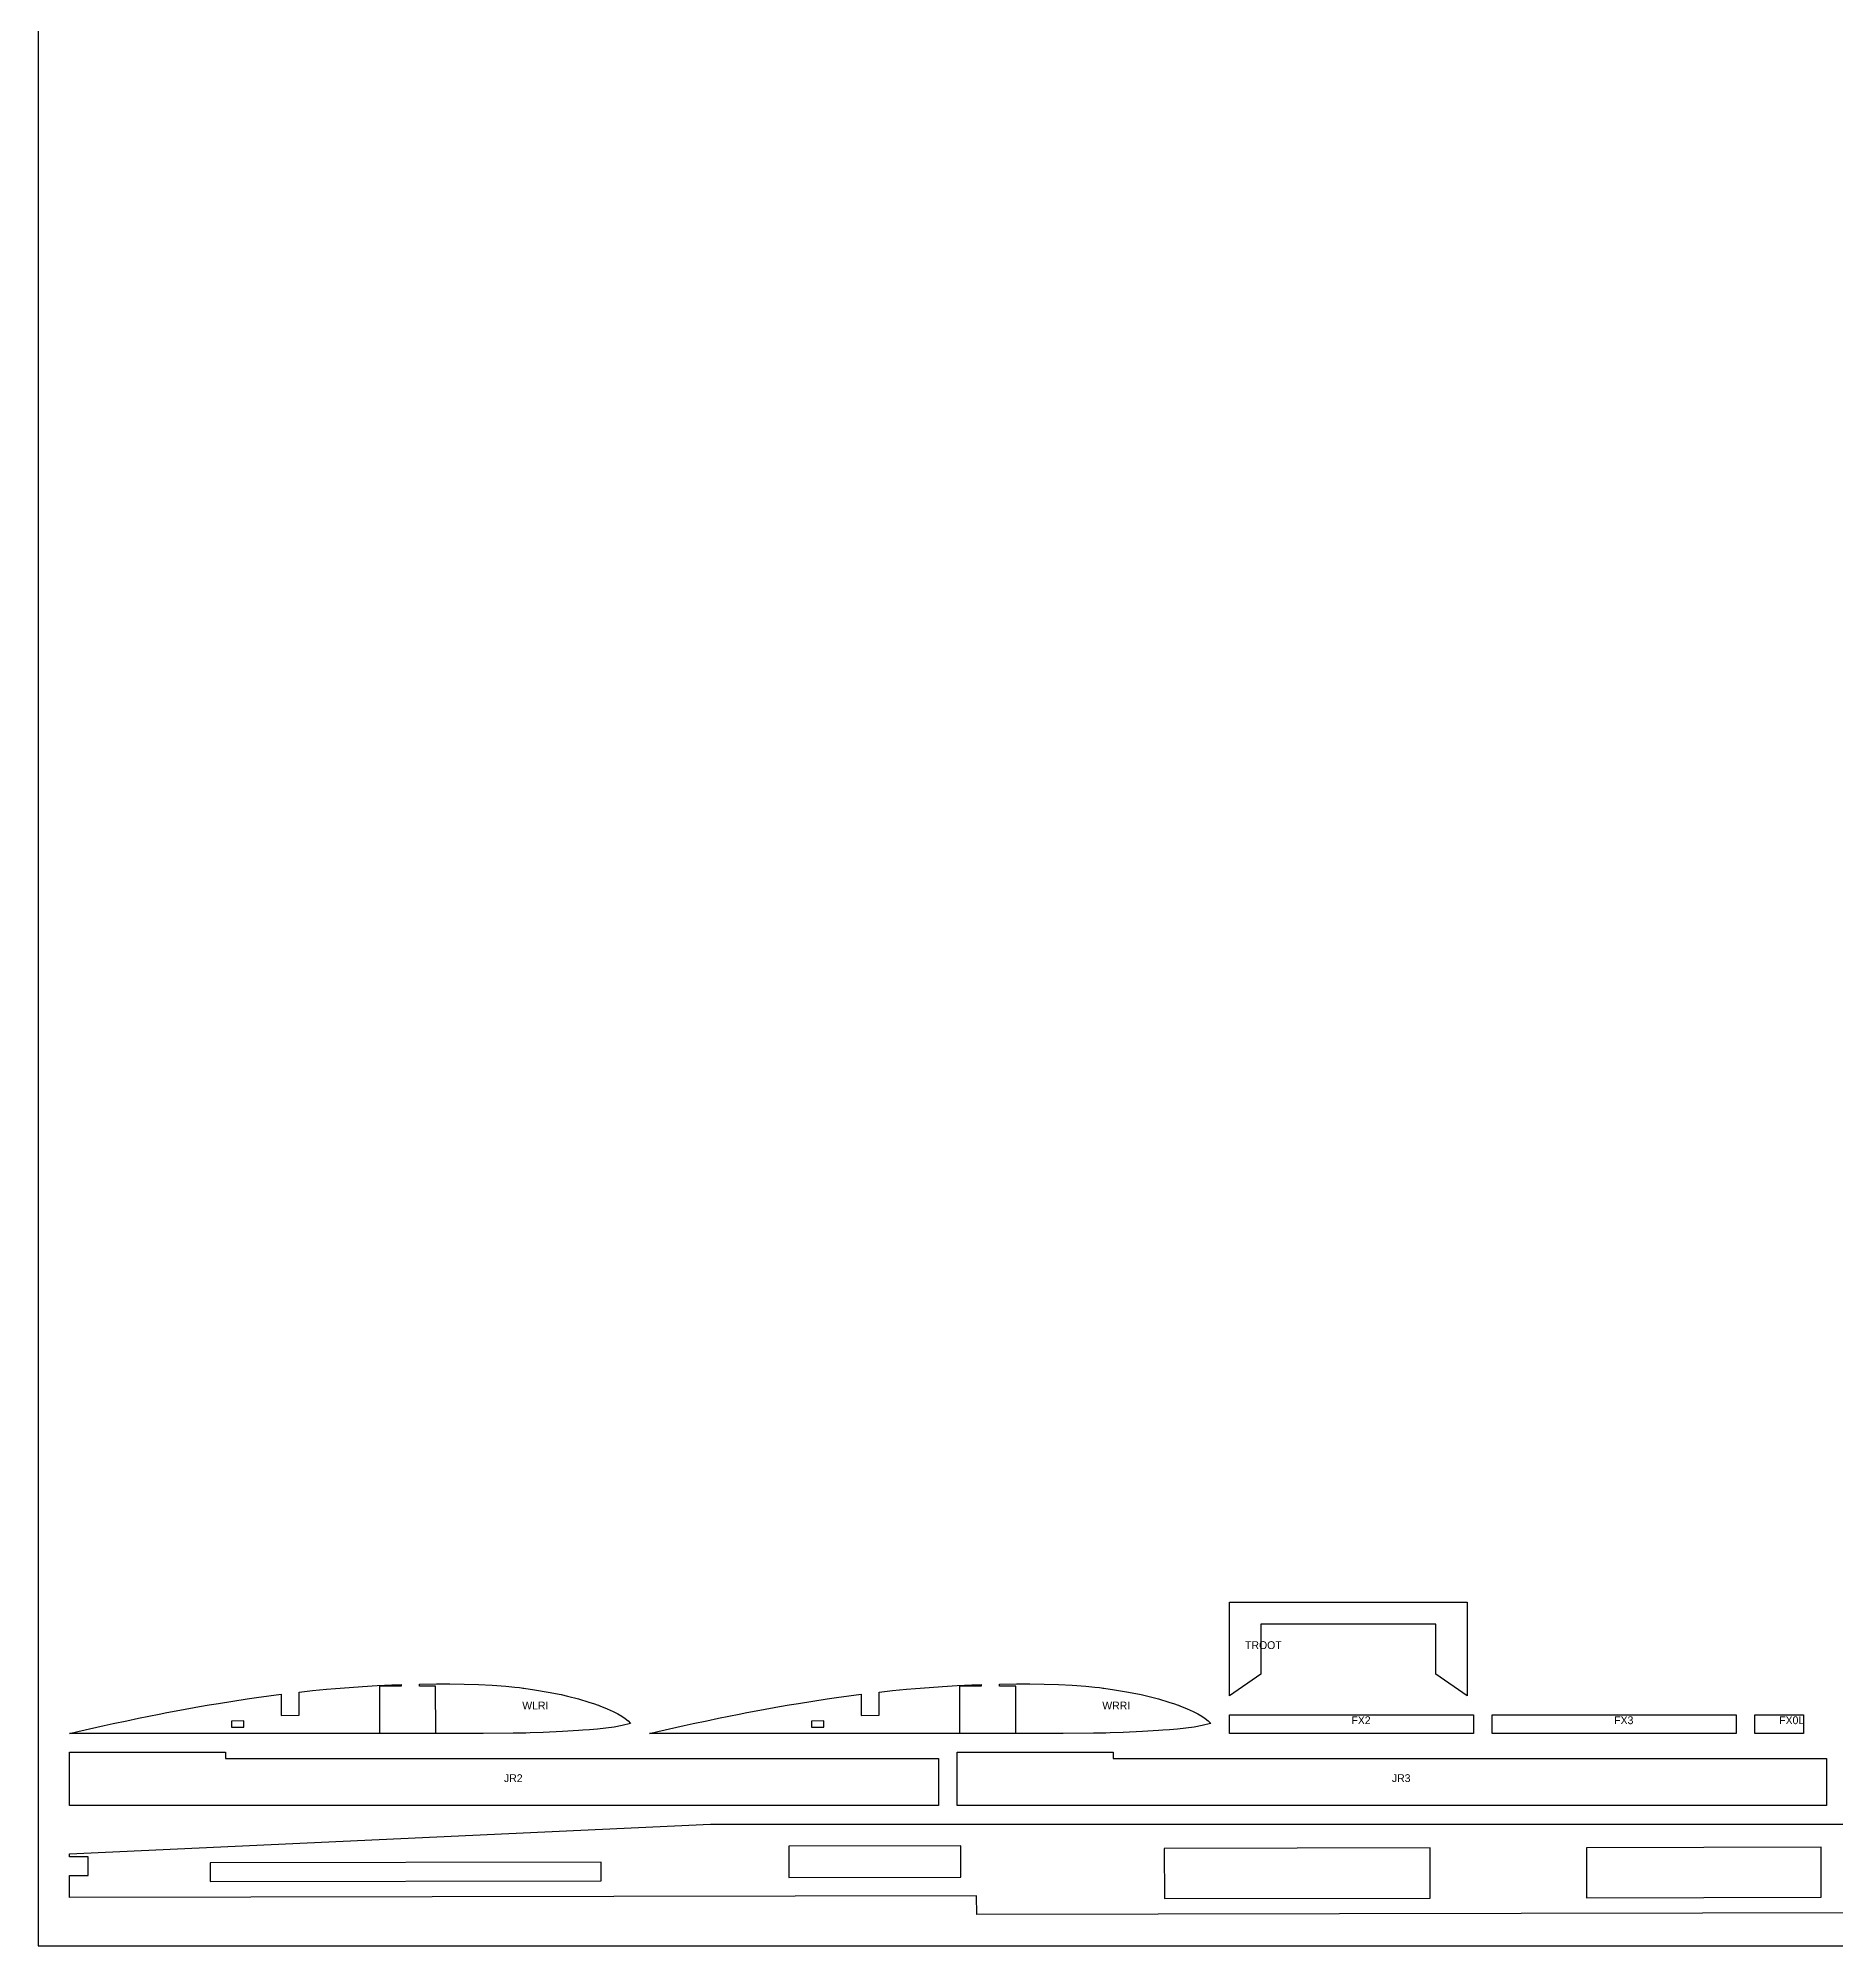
# Model space of a CAD drawing. Header units: millimetres. Extents: x 0 to 2438, y 0 to 1219.
# Drawn here: x 0 to 575, y 0 to 610 of the extents above; entities that cross this region are included whole.
import ezdxf

# ---------------------------------------------------------------- set-up
doc = ezdxf.new("R2010")
doc.units = ezdxf.units.MM
for name, color, linetype in [('CUT', 7, 'Continuous'), ('MARK', 3, 'Continuous'), ('STOCK_REFERENCE_DO_NOT_CUT', 8, 'Continuous')]:
    doc.layers.add(name, color=color, linetype=linetype)

msp = doc.modelspace()

# ---------------------------------------------------------------- linework, layer by layer
at = {"layer": 'CUT'}
for points in [[(380.84, 109.84), (456.84, 109.84), (456.84, 79.84), (446.84, 86.84), (446.84, 102.84), (390.84, 102.84), (390.84, 86.84), (380.84, 79.84)], [(186.73, 70.45), (184.1, 69.93), (181.51, 69.56), (178.79, 69.28), (176.27, 69.05), (174.08, 68.87), (172.76, 68.77), (167.58, 68.45), (161.47, 68.17), (157.29, 68.05), (155.94, 68.01), (151.91, 67.93), (142.27, 67.84), (138.38, 67.84), (134.01, 67.84), (126.9, 67.85), (124.6, 67.85), (124.03, 67.85), (123.17, 67.85), (122.37, 67.85), (110.69, 67.85), (104.13, 67.85), (96.21, 67.84), (93.12, 67.84), (91.6, 67.84), (90.81, 67.84), (90.44, 67.84), (89.14, 67.84), (87.28, 67.84), (76.71, 67.84), (67.16, 67.84), (48.33, 67.84), (30.61, 67.84), (10, 67.84), (12.66, 68.46), (18.79, 69.86), (21.09, 70.37), (23.99, 71), (28.37, 71.94), (32.09, 72.71), (38.7, 74.05), (41.16, 74.53), (45.28, 75.31), (51.62, 76.46), (54.69, 76.99), (57.61, 77.48), (62.24, 78.22), (66.84, 78.92), (69.8, 79.35), (77.68, 80.39), (77.69, 73.66), (83.49, 73.67), (83.48, 81.09), (87.75, 81.55), (92.2, 81.99), (95.04, 82.25), (99.41, 82.6), (103.74, 82.9), (108.33, 83.17), (113.03, 83.37), (116.08, 83.48), (116.08, 82.94), (109.08, 82.93), (109.11, 67.93), (127.11, 67.96), (127.08, 82.96), (121.88, 82.95), (121.88, 83.61), (127.33, 83.68), (129.49, 83.69), (131.58, 83.69), (136.24, 83.65), (140.78, 83.53), (145.12, 83.32), (149.51, 82.99), (152.43, 82.69), (153.86, 82.53), (154.57, 82.44), (154.92, 82.39), (155.27, 82.35), (158.69, 81.86), (163.1, 81.1), (167.16, 80.27), (169.28, 79.78), (172.7, 78.89), (176.06, 77.9), (177.89, 77.3), (178.72, 77.02), (179.1, 76.88), (179.29, 76.81), (179.39, 76.78), (179.58, 76.7), (181.94, 75.78), (183.84, 74.92), (185.35, 74.12), (186.55, 73.39), (187.65, 72.61), (188.57, 71.86), (189.42, 71.1), (189.35, 71.08)], [(374.77, 71.08), (372.15, 70.45), (369.52, 69.93), (366.93, 69.56), (364.21, 69.28), (361.7, 69.05), (359.5, 68.87), (358.18, 68.77), (353.01, 68.45), (346.89, 68.17), (342.71, 68.05), (341.37, 68.01), (337.33, 67.93), (327.7, 67.84), (323.8, 67.84), (319.43, 67.84), (312.32, 67.85), (310.02, 67.85), (309.45, 67.85), (308.59, 67.85), (307.79, 67.85), (296.11, 67.85), (289.55, 67.85), (281.63, 67.84), (278.54, 67.84), (277.02, 67.84), (276.23, 67.84), (275.87, 67.84), (274.56, 67.84), (272.7, 67.84), (262.13, 67.84), (252.59, 67.84), (233.75, 67.84), (216.03, 67.84), (195.42, 67.84), (198.08, 68.46), (204.21, 69.86), (206.51, 70.37), (209.41, 71), (213.79, 71.94), (217.51, 72.71), (224.12, 74.05), (226.59, 74.53), (230.7, 75.31), (237.04, 76.46), (240.11, 76.99), (243.03, 77.48), (247.66, 78.22), (252.26, 78.92), (255.22, 79.35), (263.1, 80.39), (263.11, 73.66), (268.91, 73.67), (268.9, 81.09), (273.17, 81.55), (277.62, 81.99), (280.46, 82.25), (284.83, 82.6), (289.16, 82.9), (293.75, 83.17), (298.45, 83.37), (301.5, 83.48), (301.5, 82.94), (294.5, 82.93), (294.53, 67.93), (312.53, 67.96), (312.5, 82.96), (307.3, 82.95), (307.3, 83.61), (312.75, 83.68), (314.91, 83.69), (317, 83.69), (321.66, 83.65), (326.2, 83.53), (330.55, 83.32), (334.94, 82.99), (337.85, 82.69), (339.28, 82.53), (339.99, 82.44), (340.34, 82.39), (340.69, 82.35), (344.11, 81.86), (348.52, 81.1), (352.58, 80.27), (354.7, 79.78), (358.12, 78.89), (361.48, 77.9), (363.31, 77.3), (364.14, 77.02), (364.52, 76.88), (364.71, 76.81), (364.81, 76.78), (365, 76.7), (367.36, 75.78), (369.26, 74.92), (370.77, 74.12), (371.97, 73.39), (373.07, 72.61), (373.99, 71.86), (374.84, 71.1)], [(380.84, 67.84), (380.84, 73.84), (458.84, 73.84), (458.84, 67.84)], [(464.84, 67.84), (464.84, 73.84), (542.84, 73.84), (542.84, 67.84)], [(548.84, 67.84), (548.84, 73.84), (564.34, 73.84), (564.34, 67.84)], [(61.8, 71.84), (61.8, 69.84), (65.8, 69.85), (65.8, 71.85)], [(247.22, 71.84), (247.22, 69.84), (251.22, 69.85), (251.22, 71.85)], [(10, 61.84), (59.85, 61.84), (59.85, 59.84), (287.85, 59.84), (287.85, 44.84), (10, 44.84)], [(293.85, 61.84), (343.7, 61.84), (343.7, 59.84), (571.7, 59.84), (571.7, 44.84), (293.85, 44.84)], [(295.01, 21.99), (295, 31.99), (240, 31.88), (240.01, 21.88)], [(445.03, 15.28), (445, 31.28), (360, 31.12), (360.03, 15.12)], [(570, 31.52), (495, 31.37), (495.03, 15.37), (570.03, 15.52)], [(180.01, 26.77), (55.01, 26.53), (55.02, 20.53), (180.02, 20.77)]]:
    msp.add_lwpolyline(points, close=True, dxfattribs=at)
msp.add_lwpolyline([(880.04, 11.12), (300.04, 10), (300.03, 16), (10.03, 15.44), (10.01, 22.44), (16.01, 22.45), (16, 28.45), (10, 28.44), (10, 29.44), (214.98, 38.84), (734.98, 38.84)], dxfattribs=at)
at = {"layer": 'STOCK_REFERENCE_DO_NOT_CUT'}
msp.add_lwpolyline([(0, 0), (2438.4, 0), (2438.4, 1219.2), (0, 1219.2)], close=True, dxfattribs=at)

# ---------------------------------------------------------------- texts
at = {"layer": 'MARK'}
for s, p in [('TROOT', (385.84, 94.84)), ('WLRI', (154.77, 75.54)), ('WRRI', (340.19, 75.54)), ('FX2', (419.84, 70.84)), ('FX3', (503.84, 70.84)), ('FX0L', (556.59, 70.84)), ('JR2', (148.93, 52.34)), ('JR3', (432.78, 52.34))]:
    msp.add_text(s, height=2.5, dxfattribs=at).set_placement(p)

doc.saveas('drawing.dxf')
